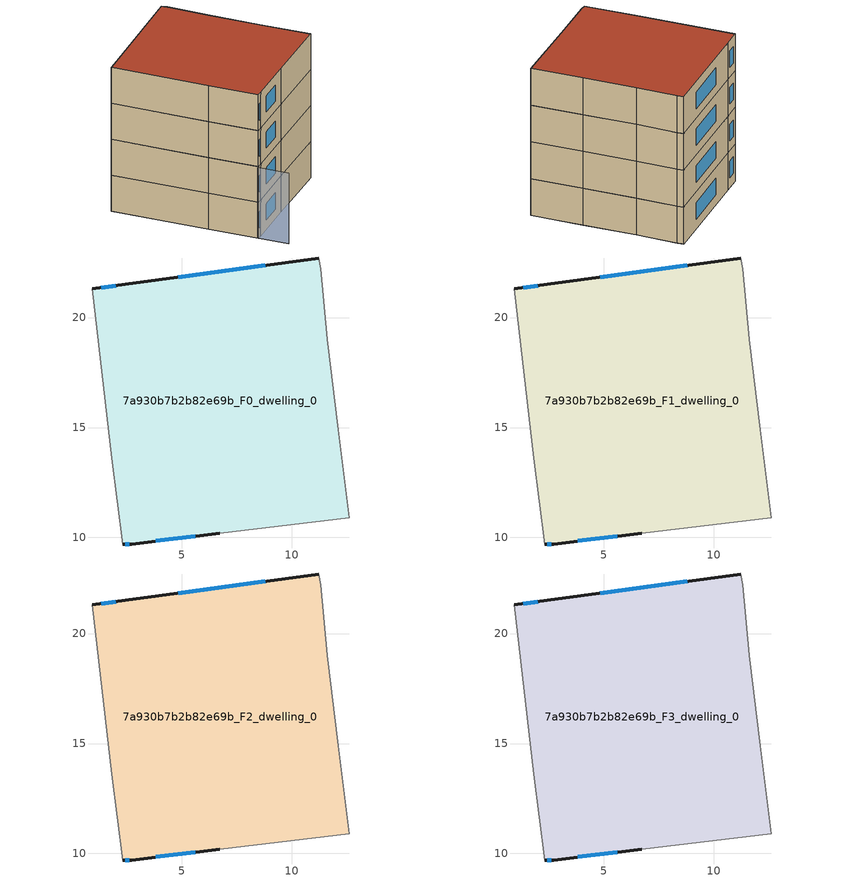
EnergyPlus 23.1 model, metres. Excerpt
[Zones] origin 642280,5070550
7a930b7b2b82e69b_F0_dwelling_0
 floor ground (EU_floor_Construction): 12.62,10.9 12.12,14.9 11.62,19.01 11.32,22.21 11.22,22.71 2.41,21.51 0.91,21.31 1.81,13.61 2.31,9.7 2.71,9.7 6.71,10.2 z0
 wall outside (EU_wall_Construction): 6.71,10.2 2.71,9.7 2.31,9.7 / 0.91,21.31 2.41,21.51 11.22,22.71 z0:3
 wall adiabatic (EU_wall_Construction): 2.31,9.7 1.81,13.61 0.91,21.31 / 11.22,22.71 11.32,22.21 11.62,19.01 12.12,14.9 12.62,10.9 6.71,10.2 z0:3
 window (EU_Window_Construction): 5.61,10.06 3.81,9.84 / 2.6,9.7 2.42,9.7 / 1.32,21.37 2,21.46 / 4.84,21.84 8.8,22.38 z0.83:2.17
7a930b7b2b82e69b_F1_dwelling_0
 floor to 7a930b7b2b82e69b_F0_dwelling_0 (EU_floor_Construction): 12.62,10.9 12.12,14.9 11.62,19.01 11.32,22.21 11.22,22.71 2.41,21.51 0.91,21.31 1.81,13.61 2.31,9.7 2.71,9.7 6.71,10.2 z3
 wall outside (EU_wall_Construction): 6.71,10.2 2.71,9.7 2.31,9.7 / 0.91,21.31 2.41,21.51 11.22,22.71 z3:6
 wall adiabatic (EU_wall_Construction): 2.31,9.7 1.81,13.61 0.91,21.31 / 11.22,22.71 11.32,22.21 11.62,19.01 12.12,14.9 12.62,10.9 6.71,10.2 z3:6
 window (EU_Window_Construction): 5.61,10.06 3.81,9.84 / 2.6,9.7 2.42,9.7 / 1.32,21.37 2,21.46 / 4.84,21.84 8.8,22.38 z3.83:5.17
7a930b7b2b82e69b_F2_dwelling_0
 floor to 7a930b7b2b82e69b_F1_dwelling_0 (EU_floor_Construction): 12.62,10.9 12.12,14.9 11.62,19.01 11.32,22.21 11.22,22.71 2.41,21.51 0.91,21.31 1.81,13.61 2.31,9.7 2.71,9.7 6.71,10.2 z6
 wall outside (EU_wall_Construction): 6.71,10.2 2.71,9.7 2.31,9.7 / 0.91,21.31 2.41,21.51 11.22,22.71 z6:9
 wall adiabatic (EU_wall_Construction): 2.31,9.7 1.81,13.61 0.91,21.31 / 11.22,22.71 11.32,22.21 11.62,19.01 12.12,14.9 12.62,10.9 6.71,10.2 z6:9
 window (EU_Window_Construction): 5.61,10.06 3.81,9.84 / 2.6,9.7 2.42,9.7 / 1.32,21.37 2,21.46 / 4.84,21.84 8.8,22.38 z6.83:8.17
7a930b7b2b82e69b_F3_dwelling_0
 floor to 7a930b7b2b82e69b_F2_dwelling_0 (EU_floor_Construction): 12.62,10.9 12.12,14.9 11.62,19.01 11.32,22.21 11.22,22.71 2.41,21.51 0.91,21.31 1.81,13.61 2.31,9.7 2.71,9.7 6.71,10.2 z9
 wall outside (EU_wall_Construction): 6.71,10.2 2.71,9.7 2.31,9.7 / 0.91,21.31 2.41,21.51 11.22,22.71 z9:12
 wall adiabatic (EU_wall_Construction): 2.31,9.7 1.81,13.61 0.91,21.31 / 11.22,22.71 11.32,22.21 11.62,19.01 12.12,14.9 12.62,10.9 6.71,10.2 z9:12
 window (EU_Window_Construction): 5.61,10.06 3.81,9.84 / 2.6,9.7 2.42,9.7 / 1.32,21.37 2,21.46 / 4.84,21.84 8.8,22.38 z9.83:11.17
 roof outside (EU_roof_Construction): 11.32,22.21 11.62,19.01 12.12,14.9 12.62,10.9 6.71,10.2 2.71,9.7 2.31,9.7 1.81,13.61 0.91,21.31 2.41,21.51 11.22,22.71 z12
shading: 0.91,21.31 2.6,7.3 z0:5.9
[Building]
EU S2 Campaign: North Axis=0; Terrain=City; Solar Distribution=FullExterior
[Site:Location]
Lyon-Bron: Latitude=45.75; Longitude=5; Time Zone=1; Elevation=198
[SizingPeriod:WeatherFileDays]
AnnualSizingPeriod: Begin Month=1; Begin Day of Month=1; End Month=12; End Day of Month=31; Day of Week for Start Day=Monday; Use Weather File Daylight Saving Period=No; Use Weather File Rain and Snow Indicators=No
[MATERIAL]
EU_InternalMass_Material: Roughness=MediumRough; Thickness=0.1; Conductivity=1; Density=1800; Specific Heat=900; Thermal Absorptance=0.9; Solar Absorptance=0.7; Visible Absorptance=0.7
[MATERIAL:NOMASS] Roughness=MediumRough; Thermal Absorptance=0.9; Solar Absorptance=0.7; Visible Absorptance=0.7
Name | Thermal Resistance
EU_wall_NoMass | 0.87146
EU_roof_NoMass | 0.842276
EU_floor_NoMass | 0.496999
[WINDOWMATERIAL:SIMPLEGLAZINGSYSTEM]
EU_Window_SimpleGlazing: UFactor=2.2525; Solar Heat Gain Coefficient=0.76; Visible Transmittance=0.76
[CONSTRUCTION]
EU_wall_Construction: EU_wall_NoMass
EU_roof_Construction: EU_roof_NoMass
EU_floor_Construction: EU_floor_NoMass
EU_InternalMass_Construction: EU_InternalMass_Material
EU_Window_Construction: EU_Window_SimpleGlazing
[ZONE] Type=1; Multiplier=1; Ceiling Height=autocalculate; Floor Area=autocalculate; Part of Total Floor Area=Yes
Name | Volume
7a930b7b2b82e69b_F0_dwelling_0 | 367.964
7a930b7b2b82e69b_F1_dwelling_0; 7a930b7b2b82e69b_F2_dwelling_0 | 367.961
7a930b7b2b82e69b_F3_dwelling_0 | 735.921
[INTERNALMASS] Construction=EU_InternalMass_Construction; Surface Area=122.654
Name | Zone or ZoneList
7a930b7b2b82e69b_F0_dwelling_0_EU_InternalMass | 7a930b7b2b82e69b_F0_dwelling_0
7a930b7b2b82e69b_F1_dwelling_0_EU_InternalMass | 7a930b7b2b82e69b_F1_dwelling_0
7a930b7b2b82e69b_F2_dwelling_0_EU_InternalMass | 7a930b7b2b82e69b_F2_dwelling_0
7a930b7b2b82e69b_F3_dwelling_0_EU_InternalMass | 7a930b7b2b82e69b_F3_dwelling_0
[OTHEREQUIPMENT] Fuel Type=Electricity; Design Level Calculation Method=Watts/Area; Power per Zone Floor Area=1; Fraction Latent=0; Fraction Radiant=0; Fraction Lost=0; Carbon Dioxide Generation Rate=0; EndUse Subcategory=EU_Step8_InternalGains
Name | Zone or ZoneList or Space or SpaceList | Schedule
EU_Step8_InternalGain_7a930b7b2b82e69b_F0_dwelling_0_f000 | 7a930b7b2b82e69b_F0_dwelling_0 | EU_Step8_GainSchedule_7a930b7b2b82e69b_F0_dwelling_0_f000
EU_Step8_InternalGain_7a930b7b2b82e69b_F1_dwelling_0_f000 | 7a930b7b2b82e69b_F1_dwelling_0 | EU_Step8_GainSchedule_7a930b7b2b82e69b_F1_dwelling_0_f000
EU_Step8_InternalGain_7a930b7b2b82e69b_F2_dwelling_0_f000 | 7a930b7b2b82e69b_F2_dwelling_0 | EU_Step8_GainSchedule_7a930b7b2b82e69b_F2_dwelling_0_f000
EU_Step8_InternalGain_7a930b7b2b82e69b_F3_dwelling_0_f000 | 7a930b7b2b82e69b_F3_dwelling_0 | EU_Step8_GainSchedule_7a930b7b2b82e69b_F3_dwelling_0_f000
[ZONEVENTILATION:DESIGNFLOWRATE] Schedule=EU_AlwaysOn; Design Flow Rate Calculation Method=AirChanges/Hour; Air Changes per Hour=0.425; Ventilation Type=Natural; Fan Pressure Rise=0; Fan Total Efficiency=1; Constant Term Coefficient=1; Temperature Term Coefficient=0; Velocity Term Coefficient=0; Velocity Squared Term Coefficient=0; Minimum Indoor Temperature=-100; Maximum Indoor Temperature=100; Delta Temperature=-100; Minimum Outdoor Temperature=-100; Maximum Outdoor Temperature=100; Maximum Wind Speed=40
Name | Zone or ZoneList or Space or SpaceList
EU_ConstantAir_7a930b7b2b82e69b_F0_dwelling_0 | 7a930b7b2b82e69b_F0_dwelling_0
EU_ConstantAir_7a930b7b2b82e69b_F1_dwelling_0 | 7a930b7b2b82e69b_F1_dwelling_0
EU_ConstantAir_7a930b7b2b82e69b_F2_dwelling_0 | 7a930b7b2b82e69b_F2_dwelling_0
EU_ConstantAir_7a930b7b2b82e69b_F3_dwelling_0 | 7a930b7b2b82e69b_F3_dwelling_0
[HVACTEMPLATE:THERMOSTAT] Constant Heating Setpoint=20; Constant Cooling Setpoint=50
EU_HeatOnly_7a930b7b2b82e69b_F0_dwelling_0; EU_HeatOnly_7a930b7b2b82e69b_F1_dwelling_0; EU_HeatOnly_7a930b7b2b82e69b_F2_dwelling_0; EU_HeatOnly_7a930b7b2b82e69b_F3_dwelling_0
[HVACTEMPLATE:ZONE:IDEALLOADSAIRSYSTEM] System Availability Schedule=EU_AlwaysOn; Maximum Heating Supply Air Temperature=50; Minimum Cooling Supply Air Temperature=13; Maximum Heating Supply Air Humidity Ratio=0.0156; Minimum Cooling Supply Air Humidity Ratio=0.0077; Heating Limit=NoLimit; Cooling Limit=NoLimit; Heating Availability Schedule=EU_AlwaysOn; Cooling Availability Schedule=EU_CoolingOff; Dehumidification Control Type=ConstantSensibleHeatRatio; Cooling Sensible Heat Ratio=0.7; Dehumidification Setpoint=60; Humidification Control Type=None; Humidification Setpoint=30; Outdoor Air Method=None; Outdoor Air Flow Rate per Person=0.00944; Outdoor Air Flow Rate per Zone Floor Area=0; Outdoor Air Flow Rate per Zone=0; Demand Controlled Ventilation Type=None; Outdoor Air Economizer Type=NoEconomizer; Heat Recovery Type=None; Sensible Heat Recovery Effectiveness=0.7; Latent Heat Recovery Effectiveness=0.65
Name | Template Thermostat
7a930b7b2b82e69b_F0_dwelling_0 | EU_HeatOnly_7a930b7b2b82e69b_F0_dwelling_0
7a930b7b2b82e69b_F1_dwelling_0 | EU_HeatOnly_7a930b7b2b82e69b_F1_dwelling_0
7a930b7b2b82e69b_F2_dwelling_0 | EU_HeatOnly_7a930b7b2b82e69b_F2_dwelling_0
7a930b7b2b82e69b_F3_dwelling_0 | EU_HeatOnly_7a930b7b2b82e69b_F3_dwelling_0
[SIZING:ZONE] Zone Cooling Design Supply Air Temperature Input Method=SupplyAirTemperature; Zone Cooling Design Supply Air Temperature=13; Zone Heating Design Supply Air Temperature Input Method=SupplyAirTemperature; Zone Heating Design Supply Air Temperature=50; Zone Cooling Design Supply Air Humidity Ratio=0.008; Zone Heating Design Supply Air Humidity Ratio=0.008; Cooling Design Air Flow Method=DesignDay; Cooling Design Air Flow Rate=0; Cooling Minimum Air Flow per Zone Floor Area=0.000762; Cooling Minimum Air Flow=0; Cooling Minimum Air Flow Fraction=0.2; Heating Design Air Flow Method=DesignDay; Heating Design Air Flow Rate=0; Heating Maximum Air Flow per Zone Floor Area=0.002032; Heating Maximum Air Flow=0.141576; Heating Maximum Air Flow Fraction=0.3; Account for Dedicated Outdoor Air System=No; Dedicated Outdoor Air System Control Strategy=NeutralSupplyAir; Dedicated Outdoor Air Low Setpoint Temperature for Design=autosize; Dedicated Outdoor Air High Setpoint Temperature for Design=autosize; Zone Load Sizing Method=Sensible Load Only No Latent Load; Zone Latent Cooling Design Supply Air Humidity Ratio Input Method=HumidityRatioDifference; Zone Cooling Design Supply Air Humidity Ratio Difference=0.005; Zone Latent Heating Design Supply Air Humidity Ratio Input Method=HumidityRatioDifference; Zone Humidification Design Supply Air Humidity Ratio Difference=0.005
7a930b7b2b82e69b_F0_dwelling_0; 7a930b7b2b82e69b_F1_dwelling_0; 7a930b7b2b82e69b_F2_dwelling_0; 7a930b7b2b82e69b_F3_dwelling_0
[SCHEDULE:CONSTANT]
Name | Hourly Value
EU_AlwaysOn | 1
EU_CoolingOff | 0
[SCHEDULE:FILE] Column Number=1; Rows to Skip at Top=0; Number of Hours of Data=8760; Column Separator=Comma; Interpolate to Timestep=No; Minutes per Item=60; Adjust Schedule for Daylight Savings=Yes
Name | File
EU_Step8_GainSchedule_7a930b7b2b82e69b_F0_dwelling_0_f000 | ../../schedules/7a930b7b2b82e69b/7a930b7b2b82e69b_F0_dwelling_0_f000_gain.csv
EU_Step8_GainSchedule_7a930b7b2b82e69b_F1_dwelling_0_f000 | ../../schedules/7a930b7b2b82e69b/7a930b7b2b82e69b_F1_dwelling_0_f000_gain.csv
EU_Step8_GainSchedule_7a930b7b2b82e69b_F2_dwelling_0_f000 | ../../schedules/7a930b7b2b82e69b/7a930b7b2b82e69b_F2_dwelling_0_f000_gain.csv
EU_Step8_GainSchedule_7a930b7b2b82e69b_F3_dwelling_0_f000 | ../../schedules/7a930b7b2b82e69b/7a930b7b2b82e69b_F3_dwelling_0_f000_gain.csv
